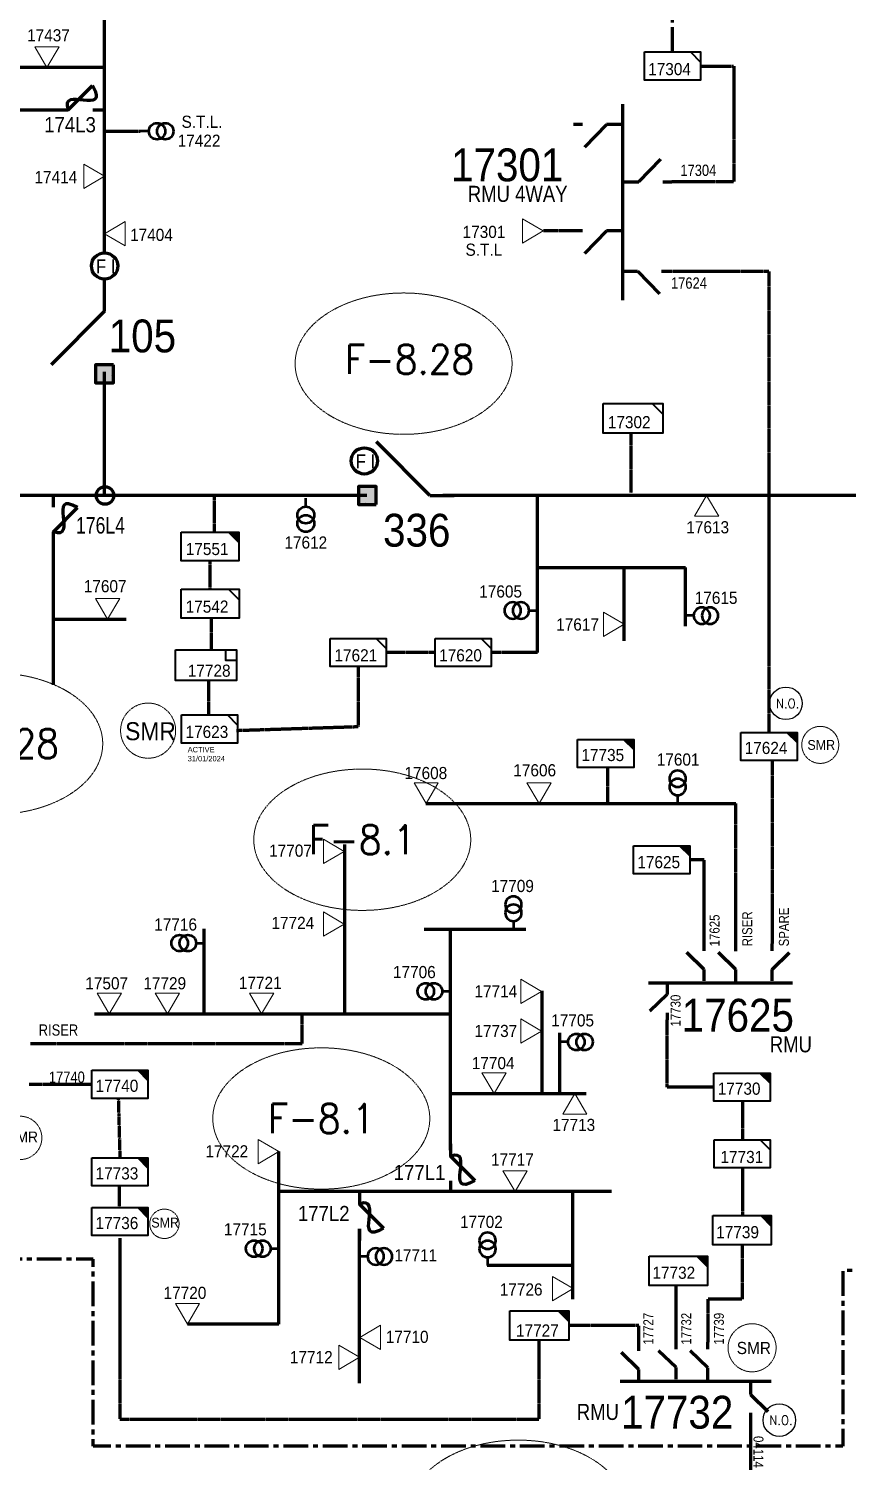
# Model space of a CAD drawing. Header units: metres. Extents: x 65984 to 144644, y -19036 to 23726.
# Drawn here: x 118941.7 to 119190.9, y 21508 to 21943.9 of the extents above; entities that cross this region are included whole.
import ezdxf
from ezdxf.enums import TextEntityAlignment as Align

# ---------------------------------------------------------------- set-up
doc = ezdxf.new("R2010")
doc.units = ezdxf.units.M
doc.header["$MEASUREMENT"] = 0
doc.linetypes.add('( Center )', pattern=[2, 1.25, -0.25, 0.25, -0.25])
doc.linetypes.add('DGN Style 3', pattern=[0.013877, 0, -0.013877])
doc.layers.get('0').update_dxf_attribs({"color": 95, "lineweight": 40})
for name, color, linetype, lineweight in [('ABS', 7, 'Continuous', 40), ('ABS NUMBER', 112, 'Continuous', 30), ('d_eos', 111, 'Continuous', 40), ('d_eos no', 121, 'Continuous', 40), ('d_fco', 5, 'Continuous', 40), ('d_fco text', 95, 'Continuous', 40), ('d_oh branch', 94, 'Continuous', 40), ('d_switch', 95, 'Continuous', 40), ('d_tf', 1, 'Continuous', 40), ('d_tf no', 6, 'Continuous', 40), ('d_tf_200', 1, 'Continuous', 40), ('d_ug cable', 95, 'Continuous', 40), ('EARTH FAULT INDICATOR', 95, 'Continuous', 40), ('FDR  1  05', 172, 'Continuous', 40), ('FDR  1  16', 234, 'Continuous', 40), ('fedr no', 95, 'Continuous', 40), ('Level 37', 7, 'Continuous', 0), ('O H MAIN FEEDER', 4, 'Continuous', 100), ('SW N O', 114, 'Continuous', 30)]:
    doc.layers.add(name, color=color, linetype=linetype, lineweight=lineweight)
doc.styles.add('NASKHF', font='naskhf.shx', dxfattribs={"height": 8})
doc.styles.add('Style-Andalus', font='andlso.ttf')
doc.styles.add('Style-Arial', font='arial.ttf')
doc.styles.add('Style-ENGINEERING', font='ENGINEERING.shx')
doc.styles.add('Style-msdefault', font='msdefault.shx')
doc.styles.add('Style-STANDARD', font='STANDARD.shx')

# ---------------------------------------------------------------- blocks, each defined once
blk = doc.blocks.new('TFU_20')
at = {"layer": 'd_tf_200', "color": 94, "linetype": 'Continuous', "lineweight": 53}
blk.add_line((0, 10), (0, 0), dxfattribs=at)
for centre in [(0, 30), (0, 20)]:
    blk.add_circle(centre, 10, dxfattribs=at)
blk = doc.blocks.new('TF_8')
at = {"color": 0, "linetype": 'ByBlock', "lineweight": -2}
blk.add_line((6.3, 4.95), (9.9, 1.35), dxfattribs=at)
blk.add_3dface([(-10.1, 4.95), (9.9, 4.95), (9.9, -5.05), (-10.1, -5.05)], dxfattribs=at)
blk = doc.blocks.new('exist.us-1000kva')
at = {"color": 0, "linetype": 'ByBlock', "lineweight": -2, "flags": 128}
blk.add_lwpolyline([(39.99, 12.92), (32.8, 20), (40, 20)], close=True, dxfattribs=at)
at = {"color": 0, "linetype": 'ByBlock', "lineweight": -2, "extrusion": (0, 0, -1)}
blk.add_solid([(-39.99, 12.92), (-32.8, 20), (-40, 20)], dxfattribs=at)
at = {"color": 0, "linetype": 'ByBlock', "lineweight": -2, "xscale": 2, "yscale": 2}
blk.add_blockref('TF_8', (20.2, 10.1), dxfattribs=at)
blk = doc.blocks.new('TFU_36')
at = {"layer": 'd_tf_200', "color": 17, "linetype": 'Continuous', "lineweight": 53}
blk.add_line((0, 10), (0, 0), dxfattribs=at)
for centre in [(0, 30), (0, 20)]:
    blk.add_circle(centre, 10, dxfattribs=at)
blk = doc.blocks.new('ABS2_1_1')
at = {"color": 0, "linetype": 'ByBlock', "lineweight": -2, "ltscale": 500}
for q in [(-29900, 43500), (0, 0)]:
    blk.add_line((0, 13600), q, dxfattribs=at)
at = {"color": 0, "linetype": 'ByBlock', "lineweight": -2, "ltscale": 500, "flags": 128}
for points in [[(5000, 43600), (-5000, 43600), (-5000, 53600), (5000, 53600)], [(3791, 49653), (3791, 49653), (3791, 49653)]]:
    blk.add_lwpolyline(points, close=True, dxfattribs=at)
at = {"color": 0, "linetype": 'ByBlock', "lineweight": -2, "ltscale": 500}
for points in [[(5000, 43600), (-5000, 43600), (5000, 53600), (-5000, 53600)], [(3791, 49653), (3791, 49653), (3791, 49653)]]:
    blk.add_solid(points, dxfattribs=at)
blk = doc.blocks.new('*U733')
at = {"layer": 'd_fco', "color": 17, "linetype": 'Continuous', "lineweight": 100}
blk.add_line((-4.6, 4.21), (-10.13, 4.21), dxfattribs=at)
at = {"layer": 'd_fco', "color": 17, "linetype": 'Continuous', "lineweight": 100, "flags": 128}
blk.add_lwpolyline([(13.02, 4.21), (7.07, 4.21), (-4.4, -7.26)], dxfattribs=at)
at = {"layer": 'd_fco', "color": 17, "linetype": 'Continuous', "lineweight": 100}
blk.add_open_spline([(-4.4, -7.26), (-13, 7.69), (11.58, -7.67), (7.07, 4.21)], degree=3, dxfattribs=at)
blk = doc.blocks.new('*U771')
at = {"layer": 'd_fco', "color": 94, "linetype": 'Continuous', "lineweight": 100}
blk.add_line((-4.6, 4.21), (-10.13, 4.21), dxfattribs=at)
at = {"layer": 'd_fco', "color": 94, "linetype": 'Continuous', "lineweight": 100, "flags": 128}
blk.add_lwpolyline([(13.02, 4.21), (7.07, 4.21), (-4.4, -7.26)], dxfattribs=at)
at = {"layer": 'd_fco', "color": 94, "linetype": 'Continuous', "lineweight": 100}
blk.add_open_spline([(-4.4, -7.26), (-13, 7.69), (11.58, -7.67), (7.07, 4.21)], degree=3, dxfattribs=at)
blk = doc.blocks.new('TF3')
at = {"color": 0, "linetype": 'ByBlock', "lineweight": -2}
for p, q in [((11.3, 9), (18.3, 9)), ((18.3, 9), (18.3, 2))]:
    blk.add_line(p, q, dxfattribs=at)
at = {"color": 0, "linetype": 'ByBlock', "lineweight": -2, "flags": 128}
blk.add_lwpolyline([(18.3, 2), (11.3, 2), (11.3, 9)], dxfattribs=at)
at = {"color": 0, "linetype": 'ByBlock', "lineweight": -2}
blk.add_3dface([(-21.7, 9), (18.3, 9), (18.3, -11), (-21.7, -11)], dxfattribs=at)
blk = doc.blocks.new('*U906')
at = {"layer": 'EARTH FAULT INDICATOR', "color": 2, "linetype": 'Continuous', "lineweight": 100}
blk.add_circle((0.02, 0.13), 4, dxfattribs=at)
at = {"layer": 'EARTH FAULT INDICATOR', "color": 2, "lineweight": 140, "style": 'Style-Andalus', "width": 0.9}
blk.add_text('F I', height=4.234, dxfattribs=at).set_placement((-2.61, 2.11), align=Align.TOP_LEFT)
blk = doc.blocks.new('*U965')
at = {"layer": 'SW N O', "color": 3, "ltscale": 0.426762}
blk.add_circle((0, 0), 16.8, dxfattribs=at)
at = {"layer": 'SW N O', "color": 3, "style": 'Style-STANDARD'}
blk.add_text('N.O.', height=9.6, dxfattribs=at).set_placement((1.7, -0.2), align=Align.MIDDLE_CENTER)
blk = doc.blocks.new('*U1766')
at = {"layer": 'FDR  1  05', "color": 17, "linetype": 'Continuous', "lineweight": 40, "flags": 128}
blk.add_lwpolyline([(20, 10), (20, 2.8), (12.8, 10)], close=True, dxfattribs=at)
at = {"layer": 'FDR  1  05', "color": 17, "linetype": 'Continuous', "lineweight": 40, "xscale": 2, "yscale": 2, "rotation": 359.9999999999999}
blk.add_blockref('TF_8', (0.2, 0.1), dxfattribs=at)
blk = doc.blocks.new('TRA1_274')
at = {"layer": 'd_tf', "color": 94, "linetype": 'Continuous', "lineweight": 0, "ltscale": 0.000236361, "extrusion": (0, 0, -1), "flags": 128}
blk.add_lwpolyline([(-10.1, -17), (-0.1, 0), (9.9, -17)], close=True, dxfattribs=at)
blk = doc.blocks.new('TRA1_273')
at = {"layer": 'd_tf', "color": 94, "linetype": 'Continuous', "lineweight": 0, "ltscale": 0.000236361, "xscale": 1.000046566207833, "yscale": 1.000046566207833, "zscale": 1.000046566207833, "rotation": 180}
blk.add_blockref('TRA1_274', (0, 0), dxfattribs=at)
blk = doc.blocks.new('TRA1_276')
at = {"layer": 'd_tf', "color": 94, "linetype": 'Continuous', "lineweight": 0, "ltscale": 0.000236265, "flags": 128}
blk.add_lwpolyline([(10, -17), (0, 0), (-10, -17)], close=True, dxfattribs=at)
blk = doc.blocks.new('TRA1_275')
at = {"layer": 'd_tf', "color": 94, "linetype": 'Continuous', "lineweight": 0, "ltscale": 0.000236265, "xscale": 1.000046566207834, "yscale": 1.000046566207834, "zscale": 1.000046566207834, "rotation": 180}
blk.add_blockref('TRA1_276', (0, 0), dxfattribs=at)
blk = doc.blocks.new('TRA1_282')
at = {"layer": 'd_tf', "color": 17, "linetype": 'Continuous', "lineweight": 0, "ltscale": 0.000236361, "extrusion": (0, 0, -1), "flags": 128}
blk.add_lwpolyline([(-10, -17), (0, 0), (10, -17)], close=True, dxfattribs=at)
blk = doc.blocks.new('TRA1_281')
at = {"layer": 'd_tf', "color": 17, "linetype": 'Continuous', "lineweight": 0, "ltscale": 0.000236361, "xscale": 1.000046566207833, "yscale": 1.000046566207833, "zscale": 1.000046566207833, "rotation": 180}
blk.add_blockref('TRA1_282', (0, 0), dxfattribs=at)
blk = doc.blocks.new('TRA1_270')
at = {"layer": 'd_tf', "color": 17, "linetype": 'Continuous', "lineweight": 0, "ltscale": 0.000236361, "flags": 128}
blk.add_lwpolyline([(10, -17), (0, 0), (-10, -17)], close=True, dxfattribs=at)
blk = doc.blocks.new('TRA1_269')
at = {"layer": 'd_tf', "color": 17, "linetype": 'Continuous', "lineweight": 0, "ltscale": 0.000236361, "xscale": 1.000046566207833, "yscale": 1.000046566207833, "zscale": 1.000046566207833, "rotation": 180}
blk.add_blockref('TRA1_270', (0, 0), dxfattribs=at)
blk = doc.blocks.new('TRA1_314')
at = {"layer": 'd_tf', "color": 17, "linetype": 'Continuous', "lineweight": 0, "ltscale": 0.000215867, "flags": 128}
blk.add_lwpolyline([(10, -17), (0, 0), (-10, -17)], close=True, dxfattribs=at)
blk = doc.blocks.new('TRA1_313')
at = {"layer": 'd_tf', "color": 17, "linetype": 'Continuous', "lineweight": 0, "ltscale": 0.000215867, "xscale": 1.000046566207833, "yscale": 1.000046566207833, "zscale": 1.000046566207833, "rotation": 180}
blk.add_blockref('TRA1_314', (0, 0), dxfattribs=at)
blk = doc.blocks.new('*U2268')
at = {"layer": 'FDR  1  05', "color": 131, "linetype": 'Continuous', "lineweight": 40, "flags": 128}
blk.add_lwpolyline([(20, 10), (20, 2.8), (12.8, 10)], close=True, dxfattribs=at)
at = {"layer": 'FDR  1  05', "color": 131, "linetype": 'Continuous', "lineweight": 40, "xscale": 2, "yscale": 2, "rotation": 359.9999999999999}
blk.add_blockref('TF_8', (0.2, 0.1), dxfattribs=at)
blk = doc.blocks.new('TRA1_296')
at = {"layer": 'd_tf', "color": 1, "linetype": 'Continuous', "lineweight": 0, "ltscale": 0.000236361, "flags": 128}
blk.add_lwpolyline([(10, -17), (0, 0), (-10, -17)], close=True, dxfattribs=at)
blk = doc.blocks.new('TRA1_295')
at = {"layer": 'd_tf', "color": 1, "linetype": 'Continuous', "lineweight": 0, "ltscale": 0.000236361, "xscale": 1.000046566207833, "yscale": 1.000046566207833, "zscale": 1.000046566207833, "rotation": 180}
blk.add_blockref('TRA1_296', (0, 0), dxfattribs=at)

msp = doc.modelspace()

# ---------------------------------------------------------------- linework, layer by layer
at = {"layer": 'd_eos', "color": 1, "linetype": 'Continuous', "lineweight": 211, "ltscale": 0.625574}
for p, q in [((119122.54, 21920.91), (119122.54, 21861.27)), ((119110.33, 21914.71), (119107.56, 21914.7)), ((119117.62, 21914.7), (119110.96, 21907.84)), ((119122.18, 21914.71), (119117.62, 21914.71)), ((119127.46, 21897.26), (119134.12, 21904.12)), ((119122.9, 21897.25), (119127.46, 21897.25)), ((119134.75, 21897.25), (119137.52, 21897.25)), ((119110.33, 21882.34), (119107.56, 21882.34)), ((119117.62, 21882.34), (119110.96, 21875.48)), ((119122.18, 21882.35), (119117.62, 21882.34)), ((119122.54, 21870.05), (119127.1, 21870.05)), ((119127.1, 21870.04), (119133.76, 21863.18)), ((119134.39, 21870.05), (119137.16, 21870.05))]:
    msp.add_line(p, q, dxfattribs=at)
at = {"layer": 'd_eos', "color": 94, "linetype": 'Continuous', "lineweight": 211, "ltscale": 0.534681}
for p, q in [((119147.4, 21657.68), (119142.1, 21662.82)), ((119147.4, 21663.31), (119147.4, 21665.45)), ((119168.01, 21663.31), (119168.01, 21665.45)), ((119168.01, 21657.68), (119173.31, 21662.82)), ((119147.4, 21654.17), (119147.4, 21657.68)), ((119168.01, 21654.17), (119168.01, 21657.68))]:
    msp.add_line(p, q, dxfattribs=at)
at = {"layer": 'd_eos', "color": 94, "linetype": 'Continuous', "lineweight": 211, "ltscale": 0.413012}
for p, q in [((119157.03, 21657.63), (119151.73, 21662.77)), ((119157.03, 21663.26), (119157.03, 21665.4)), ((119157.03, 21654.11), (119157.03, 21657.63)), ((119136.13, 21653.6), (119136.13, 21650.08)), ((119136.13, 21650.08), (119130.83, 21644.93)), ((119136.13, 21644.44), (119136.13, 21642.31))]:
    msp.add_line(p, q, dxfattribs=at)
at = {"layer": 'd_eos', "color": 94, "linetype": 'Continuous', "lineweight": 211, "ltscale": 0.460401}
msp.add_line((119130.36, 21653.6), (119174.24, 21653.59), dxfattribs=at)
at = {"layer": 'd_eos', "color": 94, "linetype": 'Continuous', "lineweight": 211, "ltscale": 0.625574}
msp.add_line((118942.29, 21635.08), (118945.06, 21635.08), dxfattribs=at)
at = {"layer": 'd_eos', "color": 6, "linetype": 'Continuous', "lineweight": 211, "ltscale": 0.625574}
msp.add_line((118941.93, 21622.78), (118944.7, 21622.78), dxfattribs=at)
at = {"layer": 'd_eos', "color": 120, "linetype": 'Continuous', "lineweight": 211, "ltscale": 0.534681}
for p, q in [((119138.78, 21542.16), (119138.78, 21544.29)), ((119138.78, 21536.52), (119133.48, 21541.67)), ((119138.78, 21533.01), (119138.78, 21536.52)), ((119161.47, 21531.87), (119161.47, 21528.35)), ((119161.47, 21528.35), (119166.76, 21523.21)), ((119161.47, 21522.72), (119161.47, 21520.58))]:
    msp.add_line(p, q, dxfattribs=at)
at = {"layer": 'd_eos', "color": 120, "linetype": 'Continuous', "lineweight": 211, "ltscale": 0.413012}
for p, q in [((119148.42, 21542.1), (119148.42, 21544.24)), ((119127.51, 21535.96), (119122.21, 21541.1)), ((119127.51, 21541.59), (119127.51, 21543.73)), ((119148.42, 21536.47), (119143.12, 21541.61)), ((119127.51, 21532.44), (119127.51, 21535.96)), ((119148.42, 21532.95), (119148.42, 21536.47))]:
    msp.add_line(p, q, dxfattribs=at)
at = {"layer": 'd_eos', "color": 120, "linetype": 'Continuous', "lineweight": 211, "ltscale": 0.460401}
msp.add_line((119121.74, 21532.44), (119167.7, 21532.43), dxfattribs=at)
at = {"layer": 'd_fco text', "color": 94, "linetype": 'Continuous', "lineweight": 80}
msp.add_line((119119.13, 21590.11), (119017.89, 21590.11), dxfattribs=at)
at = {"layer": 'd_oh branch', "color": 17, "linetype": 'Continuous', "lineweight": 100}
for p, q in [((118930.79, 21932.17), (118964.84, 21932.17)), ((118919.04, 21919.15), (118950.97, 21919.15)), ((119096.61, 21754.09), (119096.61, 21801.84)), ((118949.26, 21744.22), (118949.26, 21789.27)), ((119096.61, 21779.94), (119141.64, 21779.94)), ((119123.02, 21757.66), (119123.02, 21779.94)), ((119141.64, 21762.11), (119141.64, 21779.94)), ((118971.38, 21764.16), (118949.26, 21764.16))]:
    msp.add_line(p, q, dxfattribs=at)
at = {"layer": 'd_oh branch', "color": 94, "linetype": 'Continuous', "lineweight": 100}
for p, q in [((119062.63, 21708.1), (119157.03, 21708.1)), ((119037.96, 21644.11), (119037.96, 21695.69)), ((118995.2, 21644.11), (118995.2, 21669.99)), ((119062.12, 21669.86), (119093.05, 21669.86)), ((119070.17, 21602.65), (119070.17, 21669.86)), ((119098, 21619.95), (119098, 21651.18)), ((118961.77, 21644.11), (119070.17, 21644.11)), ((119103.42, 21619.95), (119103.42, 21638.35)), ((119070.17, 21619.95), (119111.43, 21619.95)), ((119017.89, 21549.71), (119017.89, 21602.23)), ((119107.39, 21557.3), (119107.39, 21590.11)), ((119042.39, 21531.76), (119042.39, 21578.77)), ((119107.39, 21567.55), (119081.32, 21567.55)), ((119017.89, 21549.71), (118990.1, 21549.71))]:
    msp.add_line(p, q, dxfattribs=at)
at = {"layer": 'd_ug cable', "color": 17, "linetype": 'DGN Style 3', "lineweight": 100}
for p, q in [((118964.82, 21912.66), (118975.82, 21912.66)), ((119125.16, 21802.6), (119125.16, 21821.07)), ((118998.24, 21801.87), (118998.24, 21790.72)), ((118996.97, 21773.3), (118996.97, 21781.94)), ((118997.28, 21764.51), (118997.28, 21754.87)), ((119065.39, 21754.09), (119050.6, 21754.09)), ((119096.61, 21754.09), (119082.48, 21754.09)), ((119042.06, 21749.82), (119042.06, 21731.45)), ((118996.47, 21745.42), (118996.47, 21735.06)), ((119042.06, 21731.45), (119004.88, 21730.27))]:
    msp.add_line(p, q, dxfattribs=at)
at = {"layer": 'd_ug cable', "color": 1, "linetype": 'DGN Style 3', "lineweight": 100}
msp.add_line((119107.56, 21882.34), (119098.31, 21882.34), dxfattribs=at)
at = {"layer": 'd_ug cable', "color": 94, "linetype": 'DGN Style 3', "lineweight": 100}
for p, q in [((119157.03, 21665.4), (119157.03, 21708.1)), ((118944.7, 21622.78), (118960.97, 21622.78)), ((118969.01, 21618.67), (118969.5, 21600.33)), ((119159.13, 21605.82), (119159.13, 21617.56)), ((119159.14, 21582.77), (119159.14, 21597.28)), ((118969.32, 21591.79), (118969.3, 21585.22)), ((119138.78, 21544.29), (119138.78, 21561.52))]:
    msp.add_line(p, q, dxfattribs=at)
at = {"layer": 'd_ug cable', "color": 1, "linetype": 'DGN Style 3', "lineweight": 100, "flags": 128}
msp.add_lwpolyline([(119146.22, 21932.5), (119156.41, 21932.5), (119156.41, 21897.25), (119137.52, 21897.25)], dxfattribs=at)
at = {"layer": 'd_ug cable', "color": 94, "linetype": 'DGN Style 3', "lineweight": 100, "flags": 128}
for points in [[(119137.16, 21870.05), (119167.08, 21870.05), (119167.08, 21729.75)], [(119117.93, 21719.06), (119117.93, 21708.1)], [(119168.01, 21721.21), (119168.01, 21665.45)], [(119147.4, 21665.45), (119147.4, 21690.98), (119142.95, 21690.98)], [(118945.06, 21635.08), (119024.98, 21635.08), (119024.98, 21644.11)], [(119150.34, 21621.83), (119136.12, 21621.83), (119136.13, 21642.31)], [(118969.5, 21575.86), (118969.5, 21520.84), (119097.16, 21520.84), (119097.16, 21544.83)], [(119158.89, 21573.87), (119158.89, 21557.32), (119148.42, 21557.32), (119148.42, 21544.24)], [(119127.51, 21543.73), (119127.51, 21549.32), (119106.14, 21549.32)], [(119161.47, 21520.58), (119161.47, 21496.65), (119073.79, 21496.65)]]:
    msp.add_lwpolyline(points, dxfattribs=at)
at = {"layer": 'd_ug cable', "color": 2, "linetype": 'DGN Style 3', "lineweight": 13}
for centre, radius in [((118978.1, 21730.3), 8.38), ((119182.69, 21725.97), 5.63), ((118939.17, 21606.41), 6.59), ((118983.05, 21580.27), 4.47), ((119161.93, 21542.56), 7.32)]:
    msp.add_circle(centre, radius, dxfattribs=at)
at = {"layer": 'FDR  1  16', "color": 1, "linetype": '( Center )', "lineweight": 140, "ltscale": 6, "flags": 128}
msp.add_lwpolyline([(119137.69, 21936.77), (119137.69, 21958.49)], dxfattribs=at)
at = {"layer": 'FDR  1  16', "color": 30, "linetype": '( Center )', "lineweight": 140, "ltscale": 6, "flags": 128}
msp.add_lwpolyline([(119357.37, 21566.02), (119189.53, 21566.02), (119189.53, 21512.6), (118961.41, 21512.6), (118961.41, 21569.54), (118916.56, 21569.54)], dxfattribs=at)
at = {"layer": 'fedr no', "color": 82, "linetype": 'DGN Style 3', "lineweight": 13, "true_color": 0x1dc70e}
for centre in [(119055.86, 21841.95), (118931.26, 21726.34), (119043.28, 21697.12), (119030.81, 21612.31), (119090.74, 21492.97)]:
    msp.add_ellipse(centre, major_axis=(33.02, 0), ratio=0.651175, dxfattribs=at)
at = {"layer": 'O H MAIN FEEDER', "color": 17, "lineweight": 211, "ltscale": 0.488306}
for p, q in [((118964.84, 21875.66), (118964.84, 22065.69)), ((118964.84, 21861.97), (118964.84, 21867.66)), ((118964.84, 21801.84), (118964.84, 21839.47))]:
    msp.add_line(p, q, dxfattribs=at)
at = {"layer": 'O H MAIN FEEDER', "color": 17, "lineweight": 211, "ltscale": 30}
for p, q in [((119042.08, 21801.84), (118931.24, 21801.84)), ((119044.67, 21801.84), (119038.95, 21801.84)), ((119391.66, 21801.84), (119067.77, 21801.84))]:
    msp.add_line(p, q, dxfattribs=at)
at = {"layer": 'O H MAIN FEEDER', "color": 17, "lineweight": 211, "ltscale": 0.488306}
msp.add_circle((118964.97, 21801.84), 2.66, dxfattribs=at)

# ---------------------------------------------------------------- block references
at = {"layer": 'ABS', "color": 7, "linetype": 'Continuous', "lineweight": 211, "ltscale": 0.812883, "xscale": 0.0005446322480400586, "yscale": -0.000544632248040059, "zscale": 0.000360672857092237}
for p, rotation in [((118964.84, 21865.32), 7.199324542843605e-06), ((119071.28, 21801.84), 270.0000071991901)]:
    msp.add_blockref('ABS2_1_1', p, dxfattribs=dict(at, rotation=rotation))
at = {"layer": 'd_fco', "color": 17, "linetype": 'Continuous', "lineweight": 100, "xscale": 0.643435356248278, "yscale": 0.643435356248278, "zscale": 0.643435356248278, "rotation": 180.0000000006002}
msp.add_blockref('*U733', (118958.32, 21921.86), dxfattribs=at)
at = {"layer": 'd_fco', "color": 17, "linetype": 'Continuous', "lineweight": 100, "extrusion": (0, 0, -1), "xscale": 0.643435356248278, "yscale": 0.643435356248278, "zscale": 0.643435356248278, "rotation": 270.0000000006002}
msp.add_blockref('*U733', (-118951.97, 21795.32), dxfattribs=at)
at = {"layer": 'd_fco', "color": 94, "linetype": 'Continuous', "lineweight": 100, "xscale": 0.643435356248278, "yscale": 0.643435356248278, "zscale": 0.643435356248278, "rotation": 90.0000000006002}
for p in [(119072.88, 21596.26), (119072.88, 21596.26), (119045.1, 21581.73)]:
    msp.add_blockref('*U771', p, dxfattribs=at)
at = {"layer": 'd_tf', "color": 17, "linetype": 'Continuous', "lineweight": 0, "ltscale": 0.000236361, "extrusion": (0, 0, -1), "xscale": 0.37, "yscale": 0.37, "zscale": 0.37}
msp.add_blockref('TRA1_269', (-118947.32, 21932.03), dxfattribs=at)
at = {"layer": 'd_tf', "color": 17, "linetype": 'Continuous', "lineweight": 0, "ltscale": 0.000236361, "extrusion": (0, 0, -1)}
for name, p, xscale, yscale, zscale, rotation in [('TRA1_281', (-118964.83, 21898.94), 0.3699999999999999, 0.3699999999999999, 0.3699999999999999, 270.0000081083498), ('TRA1_269', (-119148.07, 21801.84), 0.37, 0.37, 0.37, 179.9999999999999)]:
    msp.add_blockref(name, p, dxfattribs=dict(at, xscale=xscale, yscale=yscale, zscale=zscale, rotation=rotation))
at = {"layer": 'd_tf', "color": 17, "linetype": 'Continuous', "lineweight": 0, "ltscale": 0.000236361, "xscale": 0.37, "yscale": 0.37, "zscale": 0.37}
for p, rotation in [((118964.85, 21881.47), 269.9999999999999), ((119123.01, 21762.68), 89.99999999999997)]:
    msp.add_blockref('TRA1_269', p, dxfattribs=dict(at, rotation=rotation))
at = {"layer": 'd_tf', "color": 1, "linetype": 'Continuous', "lineweight": 0, "ltscale": 0.000236361, "extrusion": (0, 0, -1), "xscale": 0.37, "yscale": 0.37, "zscale": 0.37, "rotation": 269.9999999999999}
msp.add_blockref('TRA1_295', (-119098.3, 21882.34), dxfattribs=at)
at = {"layer": 'd_tf', "color": 17, "linetype": 'Continuous', "lineweight": 0, "ltscale": 0.000215867, "xscale": 0.37, "yscale": 0.37, "zscale": 0.37, "rotation": 359.9999999999999}
msp.add_blockref('TRA1_313', (118965.74, 21764.26), dxfattribs=at)
at = {"layer": 'd_tf', "color": 94, "linetype": 'Continuous', "lineweight": 0, "ltscale": 0.000236361, "xscale": 0.37, "yscale": 0.37, "zscale": 0.37}
for p, rotation in [((119062.77, 21708.1), 359.9999999999999), ((118966.31, 21644.11), 359.9999999999999), ((118983.99, 21644.11), 359.9999999999999), ((119012.66, 21644.11), 359.9999999999999), ((119083.42, 21619.95), 359.9999999999999), ((119107.44, 21560.63), 89.99999999999997), ((118990.12, 21549.72), 359.9999999999999), ((119042.58, 21545.68), 270), ((119042.39, 21539.7), 90)]:
    msp.add_blockref('TRA1_273', p, dxfattribs=dict(at, rotation=rotation))
at = {"layer": 'd_tf', "color": 94, "linetype": 'Continuous', "lineweight": 0, "ltscale": 0.000236361, "extrusion": (0, 0, -1), "xscale": 0.37, "yscale": 0.37, "zscale": 0.37}
for p, rotation in [((-119097.08, 21708.1), 359.9999999999999), ((-119097.81, 21650.95), 270), ((-119097.81, 21638.89), 270), ((-119108.02, 21619.94), 180), ((-119017.88, 21602.23), 269.9999999999999), ((-119089.75, 21590.11), 359.9999999999999)]:
    msp.add_blockref('TRA1_273', p, dxfattribs=dict(at, rotation=rotation))
at = {"layer": 'd_tf', "color": 94, "linetype": 'Continuous', "lineweight": 0, "ltscale": 0.000236265, "xscale": 0.37, "yscale": 0.37, "zscale": 0.37, "rotation": 89.99999999999997}
for p in [(119037.81, 21693.58), (119037.81, 21671.47)]:
    msp.add_blockref('TRA1_275', p, dxfattribs=at)
at = {"layer": 'd_tf_200', "color": 17, "linetype": 'Continuous', "lineweight": 53}
for p, xscale, yscale, zscale, rotation in [((118975.82, 21912.66), 0.25, 0.25, 0.25, 269.9999999999999), ((119026.1, 21801.02), 0.2560573599939425, 0.2560573599939425, 0.2560573599939425, 179.9999999999998)]:
    msp.add_blockref('TFU_36', p, dxfattribs=dict(at, xscale=xscale, yscale=yscale, zscale=zscale, rotation=rotation))
at = {"layer": 'd_tf_200', "color": 17, "linetype": 'Continuous', "lineweight": 53, "extrusion": (0, 0, -1), "xscale": 0.25, "yscale": 0.25, "zscale": 0.25}
for p, rotation in [((-119096.57, 21766.85), 269.9999999999999), ((-119141.64, 21765.29), 89.9999999999999)]:
    msp.add_blockref('TFU_36', p, dxfattribs=dict(at, rotation=rotation))
at = {"layer": 'd_tf_200', "color": 94, "linetype": 'Continuous', "lineweight": 53, "extrusion": (0, 0, -1), "xscale": 0.25, "yscale": 0.25, "zscale": 0.25}
for p, rotation in [((-119139.27, 21708.17), 359.9999999999999), ((-119089.3, 21669.89), 359.9999999999999), ((-119081.41, 21567.62), 359.9999999999999), ((-119042.39, 21570.33), 89.99999999999993)]:
    msp.add_blockref('TFU_20', p, dxfattribs=dict(at, rotation=rotation))
at = {"layer": 'd_tf_200', "color": 94, "linetype": 'Continuous', "lineweight": 53, "xscale": 0.25, "yscale": 0.25, "zscale": 0.25}
for p, rotation in [((118995.2, 21665.67), 89.9999999999999), ((119070.11, 21651.01), 89.9999999999999), ((119103.45, 21635.59), 269.9999999999999), ((119017.89, 21572.72), 89.99999999999991)]:
    msp.add_blockref('TFU_20', p, dxfattribs=dict(at, rotation=rotation))
at = {"layer": 'EARTH FAULT INDICATOR', "color": 2, "linetype": 'Continuous', "lineweight": 100}
for p in [(118964.82, 21871.53), (119043.89, 21812.24)]:
    msp.add_blockref('*U906', p, dxfattribs=at)
at = {"layer": 'FDR  1  05', "color": 1, "linetype": 'Continuous', "lineweight": 40, "xscale": 0.8535245333131425, "yscale": 0.8535245333131425, "zscale": 0.4267622666565712, "rotation": 359.9999999999999}
msp.add_blockref('TF_8', (119137.77, 21932.54), dxfattribs=at)
at = {"layer": 'FDR  1  05', "color": 17, "linetype": 'Continuous', "lineweight": 40, "rotation": 359.9999999999999}
for name, p, xscale, yscale, zscale in [('TF_8', (119125.8, 21825.38), 0.9082315513849819, 0.9082315513849819, 0.4267622666565712), ('exist.us-1000kva', (118988.18, 21781.94), 0.4389465700000956, 0.4389465700000956, 0.4267622666565712), ('TF_8', (118997.06, 21768.95), 0.8790955782882095, 0.8790955782882095, 0.4267622666565712), ('TF3', (118996.51, 21750.69), 0.4649237402417468, 0.4649237402417468, 0.1300771388769227)]:
    msp.add_blockref(name, p, dxfattribs=dict(at, xscale=xscale, yscale=yscale, zscale=zscale))
at = {"layer": 'FDR  1  05', "color": 17, "linetype": 'Continuous', "lineweight": 40, "xscale": 0.4267622666565712, "yscale": 0.4267622666565712, "zscale": 0.4267622666565712}
for p in [(119042.07, 21754.09), (119073.96, 21754.09)]:
    msp.add_blockref('*U1766', p, dxfattribs=at)
at = {"layer": 'FDR  1  05', "color": 131, "linetype": 'Continuous', "lineweight": 40, "xscale": 0.4267622666565712, "yscale": 0.4267622666565712, "zscale": 0.4267622666565712}
msp.add_blockref('*U2268', (118996.75, 21730.8), dxfattribs=at)
at = {"layer": 'FDR  1  05', "color": 94, "linetype": 'Continuous', "lineweight": 40, "zscale": 0.4267622666565712, "rotation": 359.9999999999999}
for name, p, xscale, yscale in [('exist.us-1000kva', (119108.84, 21719.06), 0.4267622666565712, 0.4267622666565712), ('exist.us-1000kva', (119125.88, 21686.71), 0.4267622666565712, 0.4267622666565712), ('exist.us-1000kva', (118960.97, 21618.44), 0.4267622666565712, 0.4267622666565712), ('exist.us-1000kva', (119150.34, 21617.56), 0.4267622666565712, 0.4267622666565712), ('TF_8', (119158.97, 21601.59), 0.8535245333131425, 0.8535245333131425), ('exist.us-1000kva', (118960.97, 21591.79), 0.4267622666565712, 0.4267622666565712), ('exist.us-1000kva', (119149.99, 21573.87), 0.4448865357551899, 0.4448865357551899), ('exist.us-1000kva', (119130.56, 21561.52), 0.4448865357551899, 0.4448865357551899), ('exist.us-1000kva', (119088.18, 21544.83), 0.4492007294365364, 0.4492007294365364)]:
    msp.add_blockref(name, p, dxfattribs=dict(at, xscale=xscale, yscale=yscale))
at = {"layer": 'FDR  1  05', "color": 2, "linetype": 'Continuous', "lineweight": 40, "xscale": 0.4267622666565712, "yscale": 0.4267622666565712, "zscale": 0.4267622666565712, "rotation": 359.9999999999999}
for p in [(119158.55, 21721.21), (118960.97, 21576.68)]:
    msp.add_blockref('exist.us-1000kva', p, dxfattribs=at)
at = {"layer": 'SW N O', "color": 3, "xscale": 0.2950694635422144, "yscale": 0.2950694635422144, "zscale": 0.2950694635422144}
for p in [(119172.23, 21738.61), (119170.23, 21520.56)]:
    msp.add_blockref('*U965', p, dxfattribs=at)

# ---------------------------------------------------------------- texts
at = {"layer": 'ABS NUMBER', "color": 7, "lineweight": 140, "style": 'Style-Arial', "width": 0.88}
msp.add_text('105', height=10, dxfattribs=at).set_placement((118986.62, 21855.38), align=Align.TOP_RIGHT)
msp.add_text('336', height=10, rotation=360, dxfattribs=at).set_placement((119070.12, 21796.28), align=Align.TOP_RIGHT)
at = {"layer": 'd_eos no', "color": 1, "linetype": 'Continuous', "lineweight": 140, "style": 'Style-Arial', "width": 0.88}
msp.add_text('17301', height=10, dxfattribs=at).set_placement((119070.31, 21907.41), align=Align.TOP_LEFT)
at = {"layer": 'd_eos no', "color": 7, "linetype": 'Continuous', "lineweight": 140, "style": 'Style-Arial', "width": 0.88}
msp.add_text('17625', height=10, dxfattribs=at).set_placement((119140.5, 21648.72), align=Align.TOP_LEFT)
at = {"layer": 'd_eos no', "color": 120, "linetype": 'Continuous', "lineweight": 140, "style": 'Style-Arial', "width": 0.88}
msp.add_text('17732', height=10, dxfattribs=at).set_placement((119122.04, 21527.95), align=Align.TOP_LEFT)
at = {"layer": 'd_fco text', "color": 17, "linetype": 'Continuous', "lineweight": 80, "style": 'Style-msdefault', "width": 0.916667}
msp.add_text('174L3', height=4.616, dxfattribs=at).set_placement((118962.19, 21912.33), align=Align.RIGHT)
at = {"layer": 'd_fco text', "color": 17, "linetype": 'Continuous', "lineweight": 80, "style": 'Style-msdefault', "width": 0.8}
msp.add_text('176L4', height=5, dxfattribs=at).set_placement((118956.16, 21795.27), align=Align.TOP_LEFT)
at = {"layer": 'd_fco text', "color": 94, "linetype": 'Continuous', "lineweight": 80, "style": 'Style-msdefault', "width": 0.916667}
for s, p in [('177L1', (119068.59, 21593.58)), ('177L2', (119039.41, 21581.09))]:
    msp.add_text(s, height=4.616, dxfattribs=at).set_placement(p, align=Align.RIGHT)
at = {"layer": 'd_switch', "color": 1, "linetype": 'Continuous', "lineweight": 30, "style": 'Style-ENGINEERING', "width": 0.857143}
msp.add_text('17304', height=3.43, dxfattribs=at).set_placement((119151.04, 21899.06), align=Align.RIGHT)
msp.add_text('17624', height=3.43, dxfattribs=at).set_placement((119137.25, 21868.18), align=Align.TOP_LEFT)
at = {"layer": 'd_switch', "color": 94, "linetype": 'Continuous', "lineweight": 30, "style": 'Style-ENGINEERING', "width": 0.857143}
for s, p in [('RISER', (119158.93, 21664.67)), ('SPARE', (119170.09, 21664.67)), ('17625', (119148.99, 21664.67)), ('17727', (119128.82, 21543.51)), ('17732', (119140.37, 21543.51)), ('17739', (119150.31, 21543.51))]:
    msp.add_text(s, height=3.04, rotation=90, dxfattribs=at).set_placement(p, align=Align.TOP_LEFT)
for s, rotation, p in [('17730', 89.9912, (119137.12, 21649.99)), ('04114', 270, (119165.4, 21506.03))]:
    msp.add_text(s, height=3.04, rotation=rotation, dxfattribs=at).set_placement(p, align=Align.TOP_RIGHT)
at = {"layer": 'd_tf no', "color": 17, "linetype": 'Continuous', "lineweight": 40, "style": 'Style-msdefault', "width": 0.945946}
for s, p in [('17437', (118941.26, 21943.69)), ('S.T.L.', (118988.27, 21917.39)), ('17422', (118987.1, 21911.62)), ('17414', (118943.51, 21900.54)), ('17404', (118972.61, 21882.98)), ('17302', (119118.03, 21826)), ('17612', (119019.58, 21789.39)), ('17551', (118989.56, 21787.42)), ('17607', (118958.52, 21776.1)), ('17605', (119078.89, 21774.49)), ('17542', (118989.53, 21769.89)), ('17617', (119102.31, 21764.46)), ('17621', (119034.81, 21755.07)), ('17620', (119066.69, 21755.07))]:
    msp.add_text(s, height=3.7, dxfattribs=at).set_placement(p, align=Align.TOP_LEFT)
at = {"layer": 'd_tf no', "color": 1, "linetype": 'Continuous', "lineweight": 40, "style": 'Style-msdefault', "width": 0.945946}
for s, height, p in [('17304', 3.7, (119130.31, 21933.41)), ('17301', 3.7, (119073.82, 21883.88)), ('S.T.L', 3.7, (119074.71, 21878.47)), ('SMR', 5.488, (118971.1, 21732.88)), ('SMR', 2.997, (119178.78, 21727.46)), ('SMR', 3.33, (118935.22, 21608.35)), ('SMR', 2.997, (118979.07, 21582.14)), ('SMR', 3.7, (119157.27, 21544.35))]:
    msp.add_text(s, height=height, dxfattribs=at).set_placement(p, align=Align.TOP_LEFT)
at = {"layer": 'd_tf no', "color": 17, "linetype": 'Continuous', "lineweight": 40, "style": 'Style-msdefault', "width": 0.945946}
msp.add_text('17613', height=3.7, dxfattribs=at).set_placement((119141.92, 21790.33))
for s, p in [('17615', (119157.49, 21772.56)), ('17728', (119003.2, 21750.39))]:
    msp.add_text(s, height=3.7, dxfattribs=at).set_placement(p, align=Align.TOP_RIGHT)
at = {"layer": 'd_tf no', "color": 131, "linetype": 'Continuous', "lineweight": 40, "style": 'Style-msdefault', "width": 0.945946}
msp.add_text('17623', height=3.7, dxfattribs=at).set_placement((118989.48, 21731.78), align=Align.TOP_LEFT)
at = {"layer": 'd_tf no', "color": 94, "linetype": 'Continuous', "lineweight": 40, "style": 'Style-msdefault', "width": 0.945946}
for s, p in [('17735', (119109.98, 21724.74)), ('17608', (119056.13, 21719.26)), ('17707', (119014.94, 21695.65)), ('17625', (119127.01, 21692.15)), ('17716', (118979.96, 21673.2)), ('17724', (119015.64, 21673.66)), ('17706', (119052.63, 21658.71)), ('17507', (118958.98, 21655.3)), ('17729', (118976.65, 21655.3)), ('17705', (119100.81, 21644.02)), ('17704', (119076.63, 21631.02)), ('17740', (118962.1, 21624.12)), ('17730', (119151.48, 21623.24)), ('17722', (118995.54, 21604.18)), ('17731', (119152.31, 21602.46)), ('17733', (118962.1, 21597.47)), ('17715', (119001.18, 21580.46)), ('17739', (119151.02, 21579.59)), ('17732', (119131.6, 21567.24)), ('17726', (119085.14, 21562.16)), ('17720', (118982.81, 21561.13)), ('17727', (119090.07, 21549.65)), ('17710', (119050.44, 21547.74)), ('17712', (119021.26, 21541.57))]:
    msp.add_text(s, height=3.7, dxfattribs=at).set_placement(p, align=Align.TOP_LEFT)
for s, p in [('17601', (119132.92, 21719.67)), ('17606', (119089.26, 21716.4)), ('17709', (119082.51, 21681.2)), ('17721', (119005.72, 21651.72)), ('17713', (119101.16, 21608.51)), ('17717', (119082.47, 21597.99)), ('17702', (119073.04, 21579.01))]:
    msp.add_text(s, height=3.7, dxfattribs=at).set_placement(p)
at = {"layer": 'd_tf no', "color": 2, "linetype": 'Continuous', "lineweight": 40, "style": 'Style-msdefault', "width": 0.945946}
for s, p in [('17624', (119159.68, 21726.89)), ('17736', (118962.1, 21582.36))]:
    msp.add_text(s, height=3.7, dxfattribs=at).set_placement(p, align=Align.TOP_LEFT)
at = {"layer": 'd_tf no', "color": 94, "linetype": 'Continuous', "lineweight": 40, "style": 'Style-msdefault', "width": 0.945946}
for s, p in [('17714', (119090.45, 21652.85)), ('17737', (119090.45, 21640.8)), ('17711', (119066.07, 21572.55))]:
    msp.add_text(s, height=3.7, dxfattribs=at).set_placement(p, align=Align.TOP_RIGHT)
at = {"layer": 'd_tf no', "color": 131, "linetype": 'Continuous', "lineweight": 40, "insert": (118990.15, 21725.35), "char_height": 1.6462, "attachment_point": 1, "style": 'NASKHF'}
msp.add_mtext('\\Fmsdefault;\\H1x;\\W0.945946;ACTIVE\\P31/01/2024', dxfattribs=at)
at = {"layer": 'fedr no', "color": 6, "linetype": 'Continuous', "lineweight": 40, "char_height": 8.852, "attachment_point": 5, "style": 'Style-STANDARD'}
for s, insert in [('F-8.28', (119057.67, 21843.25)), ('F-8.28', (118931.26, 21726.34)), ('F-8.1', (119043.28, 21697.12)), ('F-8.1', (119030.81, 21612.31))]:
    msp.add_mtext(s, dxfattribs=dict(at, insert=insert))
at = {"layer": 'Level 37', "color": 1, "linetype": 'Continuous', "lineweight": 100, "style": 'Style-msdefault', "width": 0.86}
msp.add_text('RMU 4WAY', height=4.9, rotation=0.0004, dxfattribs=at).set_placement((119105.77, 21896.05), align=Align.TOP_RIGHT)
at = {"layer": 'Level 37', "color": 7, "linetype": 'Continuous', "lineweight": 53, "style": 'Style-ENGINEERING', "width": 0.857143}
msp.add_text('RISER', height=3.43, dxfattribs=at).set_placement((118944.8, 21640.94), align=Align.TOP_LEFT)
at = {"layer": 'Level 37', "color": 7, "linetype": 'Continuous', "lineweight": 100, "style": 'Style-msdefault', "width": 0.86}
msp.add_text('RMU', height=4.9, rotation=0.0004, dxfattribs=at).set_placement((119180.16, 21637.34), align=Align.TOP_RIGHT)
at = {"layer": 'Level 37', "color": 7, "linetype": 'Continuous', "lineweight": 53, "style": 'Style-ENGINEERING', "width": 0.857143}
msp.add_text('17740', height=3.43, dxfattribs=at).set_placement((118958.83, 21626.6), align=Align.TOP_RIGHT)
at = {"layer": 'Level 37', "color": 120, "linetype": 'Continuous', "lineweight": 100, "style": 'Style-msdefault', "width": 0.86}
msp.add_text('RMU', height=4.9, rotation=0.0004, dxfattribs=at).set_placement((119121.41, 21525.5), align=Align.TOP_RIGHT)

doc.saveas('drawing.dxf')
